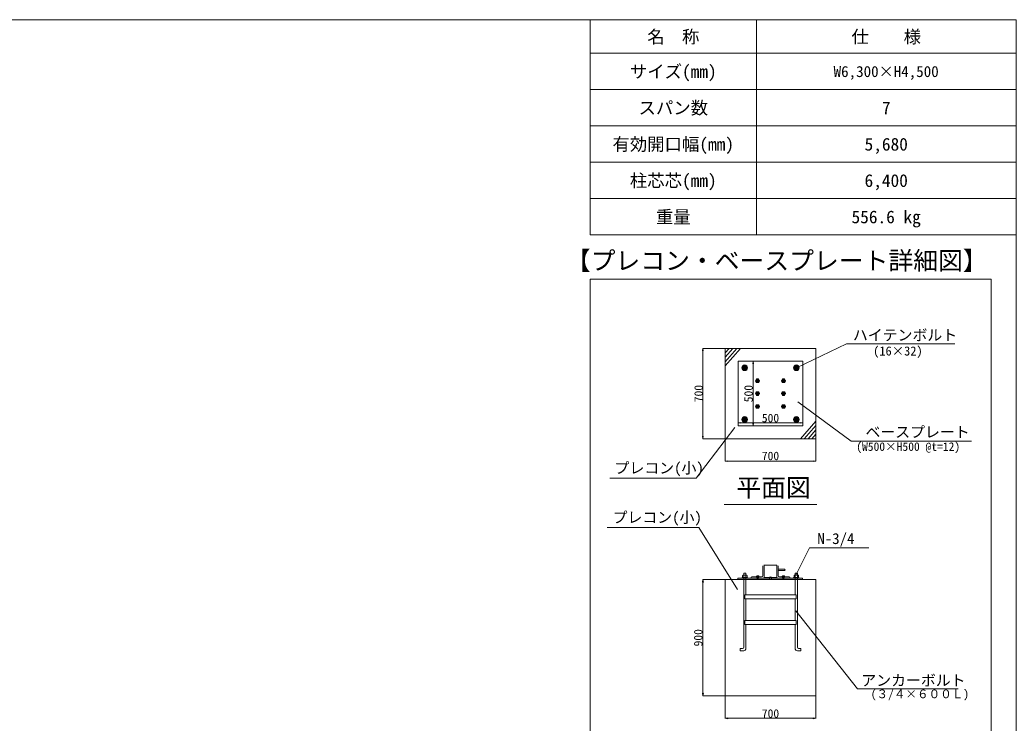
# Model space of a CAD drawing. Units: millimetres, scale not verified. Extents: x -9305 to 9305, y -6415 to 6415.
# Drawn here: x 1442 to 9305, y 863 to 6415 of the extents above; entities that cross this region are included whole.
import ezdxf
from ezdxf.enums import TextEntityAlignment as Align

# ---------------------------------------------------------------- set-up
doc = ezdxf.new("R2010")
doc.units = ezdxf.units.MM
doc.header["$LTSCALE"] = 40
doc.header["$PDMODE"] = 32
doc.header["$PDSIZE"] = 20
doc.linetypes.add('CHAIN2', pattern=[12, 9, -1, 1, -1])
doc.linetypes.add('DOUBLE_CHAIN2', pattern=[12.8, 9, -1, 0.6, -0.6, 0.6, -1])
doc.layers.add('0-7_MOJI', color=7, linetype='Continuous', lineweight=9)
doc.layers.add('0-B_図面枠', color=7, linetype='Continuous', lineweight=9)
doc.styles.add('ＭＳ ゴシック', font='')
doc.styles.get('ＭＳ ゴシック').set_extended_font_data('MS Gothic')

msp = doc.modelspace()

# ---------------------------------------------------------------- linework, layer by layer
at = {"layer": '0-7_MOJI'}
for p, q in [((5942.88, 6414.98), (9304.61, 6414.98)), ((5942.88, 6414.98), (5942.88, 4717.76)), ((7255.74, 6414.98), (7255.74, 4717.76)), ((9304.61, 6414.98), (9304.61, 4717.76)), ((5942.88, 6152.67), (9304.61, 6152.67)), ((5942.88, 5865.69), (9304.61, 5865.69)), ((5942.88, 5578.71), (9304.61, 5578.71)), ((5942.88, 5291.73), (9304.61, 5291.73)), ((5942.88, 5004.74), (9304.61, 5004.74)), ((5942.88, 4717.76), (9304.61, 4717.76))]:
    msp.add_line(p, q, dxfattribs=at)
at = {"layer": '0-B_図面枠'}
for p, q in [((7570.51, 3668.26), (7965.59, 3857.75)), ((8821.16, 3857.75), (7965.59, 3857.75)), ((7008.49, 3821.51), (6831.03, 3821.51)), ((6832.05, 3801.11), (6832.05, 3127.91)), ((7009.51, 3821.51), (7723.51, 3821.51)), ((7009.51, 3107.51), (7009.51, 3821.51)), ((7009.51, 3751.32), (7070.03, 3821.51)), ((7009.51, 3715.79), (7100.66, 3821.51)), ((7009.51, 3682.72), (7129.17, 3821.51)), ((7009.51, 3785.96), (7040.16, 3821.51)), ((7723.51, 3821.51), (7723.51, 3107.51)), ((7111.51, 3209.26), (7111.51, 3719.26)), ((7111.51, 3719.26), (7621.51, 3719.26)), ((7229.87, 3719.26), (7228.85, 3719.26)), ((7229.87, 3698.86), (7229.87, 3229.66)), ((7621.51, 3719.26), (7621.51, 3209.26)), ((7153.09, 3684.58), (7143.67, 3668.26)), ((7143.67, 3668.26), (7153.09, 3651.94)), ((7171.94, 3684.58), (7153.09, 3684.58)), ((7153.09, 3651.94), (7171.94, 3651.94)), ((7181.36, 3668.26), (7171.94, 3684.58)), ((7171.94, 3651.94), (7181.36, 3668.26)), ((7561.09, 3684.58), (7551.67, 3668.26)), ((7551.67, 3668.26), (7561.09, 3651.94)), ((7579.94, 3684.58), (7561.09, 3684.58)), ((7561.09, 3651.94), (7579.94, 3651.94)), ((7589.36, 3668.26), (7579.94, 3684.58)), ((7579.94, 3651.94), (7589.36, 3668.26)), ((7256.56, 3580.03), (7248.61, 3566.26)), ((7248.61, 3566.26), (7256.56, 3552.49)), ((7272.46, 3580.03), (7256.56, 3580.03)), ((7256.56, 3552.49), (7272.46, 3552.49)), ((7280.41, 3566.26), (7272.46, 3580.03)), ((7272.46, 3552.49), (7280.41, 3566.26)), ((7460.56, 3580.03), (7452.61, 3566.26)), ((7452.61, 3566.26), (7460.56, 3552.49)), ((7476.46, 3580.03), (7460.56, 3580.03)), ((7460.56, 3552.49), (7476.46, 3552.49)), ((7484.41, 3566.26), (7476.46, 3580.03)), ((7476.46, 3552.49), (7484.41, 3566.26)), ((7256.56, 3478.03), (7248.61, 3464.26)), ((7248.61, 3464.26), (7256.56, 3450.49)), ((7272.46, 3478.03), (7256.56, 3478.03)), ((7280.41, 3464.26), (7272.46, 3478.03)), ((7272.46, 3450.49), (7280.41, 3464.26)), ((7460.56, 3478.03), (7452.61, 3464.26)), ((7452.61, 3464.26), (7460.56, 3450.49)), ((7476.46, 3478.03), (7460.56, 3478.03)), ((7484.41, 3464.26), (7476.46, 3478.03)), ((7476.46, 3450.49), (7484.41, 3464.26)), ((7256.56, 3450.49), (7272.46, 3450.49)), ((7460.56, 3450.49), (7476.46, 3450.49)), ((7581.7, 3400.56), (8003.92, 3089.59)), ((7256.56, 3376.03), (7248.61, 3362.26)), ((7248.61, 3362.26), (7256.56, 3348.49)), ((7272.46, 3376.03), (7256.56, 3376.03)), ((7256.56, 3348.49), (7272.46, 3348.49)), ((7280.41, 3362.26), (7272.46, 3376.03)), ((7272.46, 3348.49), (7280.41, 3362.26)), ((7460.56, 3376.03), (7452.61, 3362.26)), ((7452.61, 3362.26), (7460.56, 3348.49)), ((7476.46, 3376.03), (7460.56, 3376.03)), ((7460.56, 3348.49), (7476.46, 3348.49)), ((7484.41, 3362.26), (7476.46, 3376.03)), ((7476.46, 3348.49), (7484.41, 3362.26)), ((7111.51, 3232.65), (7111.51, 3234.9)), ((7601.11, 3233.88), (7131.91, 3233.88)), ((7153.09, 3276.58), (7143.67, 3260.26)), ((7143.67, 3260.26), (7153.09, 3243.94)), ((7171.94, 3276.58), (7153.09, 3276.58)), ((7153.09, 3243.94), (7171.94, 3243.94)), ((7181.36, 3260.26), (7171.94, 3276.58)), ((7171.94, 3243.94), (7181.36, 3260.26)), ((7561.09, 3276.58), (7551.67, 3260.26)), ((7551.67, 3260.26), (7561.09, 3243.94)), ((7579.94, 3276.58), (7561.09, 3276.58)), ((7561.09, 3243.94), (7579.94, 3243.94)), ((7589.36, 3260.26), (7579.94, 3276.58)), ((7579.94, 3243.94), (7589.36, 3260.26)), ((7723.51, 3246.3), (7603.86, 3107.51)), ((7621.51, 3231.63), (7621.51, 3234.9)), ((6780.36, 2797.52), (7084.4, 3197.72)), ((7621.51, 3209.26), (7111.51, 3209.26)), ((7723.51, 3213.24), (7632.36, 3107.51)), ((7723.51, 3177.7), (7663, 3107.51)), ((7008.49, 3107.51), (6831.03, 3107.51)), ((7723.51, 3107.51), (7009.51, 3107.51)), ((7009.51, 3107.51), (7009.51, 2930.05)), ((7723.51, 3143.06), (7692.87, 3107.51)), ((7723.51, 3106.49), (7723.51, 2930.05)), ((8952.96, 3089.59), (8003.92, 3089.59)), ((7029.91, 2931.07), (7703.11, 2931.07)), ((6780.36, 2797.52), (6098.14, 2797.52)), ((6999.71, 2589.06), (7733.32, 2589.06)), ((6800.62, 2407.72), (6078.24, 2407.72)), ((6800.62, 2407.72), (7104.66, 1917.86)), ((7675.4, 2246.98), (7569.23, 2036.66)), ((7675.4, 2246.98), (8142.54, 2246.98)), ((7156.66, 2045.94), (7170.87, 2045.94)), ((7305.32, 2104.28), (7305.32, 2027.79)), ((7417.52, 2109.39), (7313.68, 2109.39)), ((7315.52, 2007.39), (7315.52, 2109.38)), ((7417.52, 2007.39), (7417.52, 2109.38)), ((7427.71, 2104.28), (7427.71, 2027.79)), ((7476.66, 2078.78), (7427.71, 2078.78)), ((7476.66, 2068.58), (7427.71, 2068.58)), ((7560.57, 1875.45), (7560.57, 2044.92)), ((7561.59, 2045.94), (7577.82, 2045.94)), ((7578.84, 2044.92), (7578.84, 1461.38)), ((7008.49, 1995.53), (6832.06, 1995.53)), ((6833.08, 1975.13), (6833.08, 1097.93)), ((7009.51, 1995.53), (7723.51, 1995.2)), ((7009.51, 1995.53), (7009.51, 1077.53)), ((7618.91, 2007.38), (7108.95, 2007.38)), ((7108.96, 2007.84), (7108.96, 1995.66)), ((7146.52, 2027.62), (7146.52, 2011.39)), ((7178.99, 2029.66), (7148.54, 2029.66)), ((7154.63, 1461.38), (7154.63, 2043.91)), ((7172.9, 2043.91), (7172.9, 1875.45)), ((7181.02, 2011.39), (7181.02, 2027.62)), ((7213.53, 2012.49), (7213.53, 2007.39)), ((7519.5, 2007.39), (7213.53, 2007.39)), ((7295.12, 2017.59), (7218.63, 2017.59)), ((7257.13, 2023.7), (7257.13, 2019.64)), ((7271.34, 2025.72), (7259.16, 2025.72)), ((7261.19, 2025.72), (7261.19, 2019.64)), ((7269.31, 2025.72), (7269.31, 2019.64)), ((7273.37, 2019.64), (7273.37, 2023.7)), ((7437.91, 2017.59), (7514.4, 2017.59)), ((7460.1, 2023.7), (7460.1, 2019.64)), ((7474.31, 2025.72), (7462.13, 2025.72)), ((7464.16, 2025.72), (7464.16, 2019.64)), ((7472.28, 2025.72), (7472.28, 2019.64)), ((7476.34, 2019.64), (7476.34, 2023.7)), ((7519.5, 2012.49), (7519.5, 2007.39)), ((7552.45, 2027.62), (7552.45, 2011.39)), ((7584.92, 2029.66), (7554.48, 2029.66)), ((7586.96, 2011.39), (7586.96, 2027.62)), ((7618.42, 2007.84), (7618.42, 1995.66)), ((7172.9, 1842.98), (7172.9, 1672.48)), ((7560.57, 1672.48), (7560.57, 1842.98)), ((7567.06, 1748.2), (8054.03, 1132.44)), ((7172.9, 1640.01), (7172.9, 1452.24)), ((7560.57, 1452.24), (7560.57, 1640.01)), ((7154.63, 1433.98), (7127.23, 1433.98)), ((7578.84, 1433.98), (7606.24, 1433.98)), ((8848.72, 1132.44), (8054.03, 1132.44)), ((7008.49, 1077.53), (6832.06, 1077.53)), ((7009.51, 1077.22), (7009.51, 899.76)), ((7723.51, 1076.2), (7723.51, 899.76)), ((7029.91, 900.78), (7703.11, 900.78))]:
    msp.add_line(p, q, dxfattribs=at)
at = {"layer": '0-B_図面枠', "color": 134}
for p, q in [((6828.65, 3801.11), (6832.05, 3821.51)), ((6828.65, 3801.11), (6835.45, 3801.11)), ((6832.05, 3821.51), (6835.45, 3801.11)), ((7226.47, 3698.86), (7229.87, 3719.26)), ((7226.47, 3698.86), (7233.27, 3698.86)), ((7229.87, 3719.26), (7233.27, 3698.86)), ((7131.91, 3237.28), (7111.51, 3233.88)), ((7111.51, 3233.88), (7131.91, 3230.48)), ((7131.91, 3237.28), (7131.91, 3230.48)), ((7226.47, 3229.66), (7229.87, 3209.26)), ((7226.47, 3229.66), (7233.27, 3229.66)), ((7229.87, 3209.26), (7233.27, 3229.66)), ((7601.11, 3237.28), (7621.51, 3233.88)), ((7601.11, 3237.28), (7601.11, 3230.48)), ((7621.51, 3233.88), (7601.11, 3230.48)), ((6828.65, 3127.91), (6832.05, 3107.51)), ((6828.65, 3127.91), (6835.45, 3127.91)), ((6832.05, 3107.51), (6835.45, 3127.91)), ((7029.91, 2934.47), (7009.51, 2931.07)), ((7009.51, 2931.07), (7029.91, 2927.67)), ((7029.91, 2934.47), (7029.91, 2927.67)), ((7703.11, 2934.47), (7723.51, 2931.07)), ((7703.11, 2934.47), (7703.11, 2927.67)), ((7723.51, 2931.07), (7703.11, 2927.67)), ((6829.68, 1975.13), (6833.08, 1995.53)), ((6829.68, 1975.13), (6836.48, 1975.13)), ((6833.08, 1995.53), (6836.48, 1975.13)), ((6829.68, 1097.93), (6833.08, 1077.53)), ((6829.68, 1097.93), (6836.48, 1097.93)), ((6833.08, 1077.53), (6836.48, 1097.93)), ((7029.91, 904.18), (7009.51, 900.78)), ((7009.51, 900.78), (7029.91, 897.38)), ((7029.91, 904.18), (7029.91, 897.38)), ((7703.11, 904.18), (7723.51, 900.78)), ((7703.11, 904.18), (7703.11, 897.38)), ((7723.51, 900.78), (7703.11, 897.38))]:
    msp.add_line(p, q, dxfattribs=at)
at = {"layer": '0-B_図面枠', "linetype": 'CHAIN2'}
for p, q in [((7138.03, 3668.26), (7186.99, 3668.26)), ((7162.51, 3692.74), (7162.51, 3643.78)), ((7546.03, 3668.26), (7594.99, 3668.26)), ((7570.51, 3692.74), (7570.51, 3643.78)), ((7246.61, 3566.26), (7282.42, 3566.26)), ((7264.51, 3582.78), (7264.51, 3549.74)), ((7450.61, 3566.26), (7486.42, 3566.26)), ((7468.51, 3582.78), (7468.51, 3549.74)), ((7246.61, 3464.26), (7282.42, 3464.26)), ((7264.51, 3480.78), (7264.51, 3447.74)), ((7450.61, 3464.26), (7486.42, 3464.26)), ((7468.51, 3480.78), (7468.51, 3447.74)), ((7246.61, 3362.26), (7282.42, 3362.26)), ((7264.51, 3378.78), (7264.51, 3345.74)), ((7450.61, 3362.26), (7486.42, 3362.26)), ((7468.51, 3378.78), (7468.51, 3345.74)), ((7138.03, 3260.26), (7186.99, 3260.26)), ((7162.51, 3284.74), (7162.51, 3235.78)), ((7546.03, 3260.26), (7594.99, 3260.26)), ((7570.51, 3284.74), (7570.51, 3235.78))]:
    msp.add_line(p, q, dxfattribs=at)
at = {"layer": '0-B_図面枠', "linetype": 'DOUBLE_CHAIN2'}
for p, q in [((7259.16, 2017.61), (7259.16, 2007.46)), ((7261.19, 2017.61), (7269.31, 2017.61)), ((7261.19, 2015.58), (7269.31, 2017.61)), ((7261.19, 2013.55), (7269.31, 2015.58)), ((7261.19, 2011.52), (7269.31, 2013.55)), ((7261.19, 2009.49), (7269.31, 2011.52)), ((7261.19, 2007.46), (7269.31, 2009.49)), ((7261.19, 2005.43), (7269.31, 2007.46)), ((7261.19, 2003.4), (7269.31, 2005.43)), ((7261.19, 2001.37), (7269.31, 2003.4)), ((7261.19, 1999.34), (7269.31, 2001.37)), ((7261.19, 1997.31), (7269.31, 1999.34)), ((7261.19, 1995.28), (7269.31, 1997.31)), ((7271.34, 2017.61), (7271.34, 2007.46)), ((7315.52, 2011.98), (7417.51, 2011.98)), ((7462.13, 2017.61), (7462.13, 2007.46)), ((7464.16, 2017.61), (7472.28, 2017.61)), ((7464.16, 2015.58), (7472.28, 2017.61)), ((7464.16, 2013.55), (7472.28, 2015.58)), ((7464.16, 2011.52), (7472.28, 2013.55)), ((7464.16, 2009.49), (7472.28, 2011.52)), ((7464.16, 2007.46), (7472.28, 2009.49)), ((7464.16, 2005.43), (7472.28, 2007.46)), ((7464.16, 2003.4), (7472.28, 2005.43)), ((7464.16, 2001.37), (7472.28, 2003.4)), ((7464.16, 1999.34), (7472.28, 2001.37)), ((7464.16, 1997.31), (7472.28, 1999.34)), ((7464.16, 1995.28), (7472.28, 1997.31)), ((7474.31, 2017.61), (7474.31, 2007.46))]:
    msp.add_line(p, q, dxfattribs=at)
at = {"layer": '0-B_図面枠'}
for points in [[(-9304.61, -6414.98), (9304.61, -6414.98), (9304.61, 6414.98), (-9304.61, 6414.98)], [(7009.51, 1077.53), (7723.51, 1077.53), (7723.51, 1995.2)], [(7127.23, 1433.98), (7127.23, 1452.24), (7145.5, 1452.24)], [(7606.24, 1433.98), (7606.24, 1452.24), (7587.97, 1452.24)]]:
    msp.add_lwpolyline(points, dxfattribs=at)
for points in [[(5942.88, 4367.32), (9106.91, 4367.32), (9106.91, 181.97), (5942.88, 181.97)], [(7142.46, 2011.39), (7185.08, 2011.39), (7185.08, 2007.33), (7142.46, 2007.33)], [(7253.07, 2017.61), (7277.43, 2017.61), (7277.43, 2019.64), (7253.07, 2019.64)], [(7456.04, 2017.61), (7480.4, 2017.61), (7480.4, 2019.64), (7456.04, 2019.64)], [(7548.39, 2011.39), (7591.01, 2011.39), (7591.01, 2007.33), (7548.39, 2007.33)], [(7163.77, 1842.98), (7569.7, 1842.98), (7569.7, 1875.45), (7163.77, 1875.45)], [(7163.77, 1640.01), (7569.7, 1640.01), (7569.7, 1672.48), (7163.77, 1672.48)]]:
    msp.add_lwpolyline(points, close=True, dxfattribs=at)
at = {"layer": '0-B_図面枠', "linetype": 'DOUBLE_CHAIN2'}
for points in [[(7269.31, 2019.64), (7269.31, 1995.28), (7261.19, 1995.28), (7261.19, 2019.64)], [(7472.28, 2019.64), (7472.28, 1995.28), (7464.16, 1995.28), (7464.16, 2019.64)]]:
    msp.add_lwpolyline(points, dxfattribs=at)
at = {"layer": '0-B_図面枠'}
for centre, radius in [((7162.51, 3668.26), 22.44), ((7162.51, 3668.26), 16.32), ((7162.51, 3668.26), 13.26), ((7162.51, 3668.26), 11.22), ((7162.51, 3668.26), 9.84), ((7570.51, 3668.26), 22.44), ((7570.51, 3668.26), 16.32), ((7570.51, 3668.26), 13.26), ((7570.51, 3668.26), 11.22), ((7570.51, 3668.26), 9.84), ((7264.51, 3566.26), 13.77), ((7468.51, 3566.26), 13.77), ((7264.51, 3464.26), 13.77), ((7468.51, 3464.26), 13.77), ((7264.51, 3362.26), 13.77), ((7468.51, 3362.26), 13.77), ((7162.51, 3260.26), 22.44), ((7162.51, 3260.26), 16.32), ((7162.51, 3260.26), 13.26), ((7162.51, 3260.26), 11.22), ((7162.51, 3260.26), 9.84), ((7570.51, 3260.26), 22.44), ((7570.51, 3260.26), 16.32), ((7570.51, 3260.26), 13.26), ((7570.51, 3260.26), 11.22), ((7570.51, 3260.26), 9.84)]:
    msp.add_circle(centre, radius, dxfattribs=at)
for centre, radius, start, end in [((7156.66, 2043.91), 2.03, 90, 180), ((7170.87, 2043.91), 2.03, 0, 90), ((7476.66, 2073.68), 5.1, 270, 90), ((7561.59, 2044.92), 1.02, 90, 180), ((7577.82, 2044.92), 1.02, 0, 90), ((7148.54, 2027.62), 2.03, 90, 180), ((7178.99, 2027.62), 2.03, 0, 90), ((7218.63, 2012.49), 5.1, 90, 180), ((7259.16, 2023.7), 2.03, 90, 180), ((7271.34, 2023.7), 2.03, 0, 90), ((7295.12, 2027.79), 10.2, 270, 0), ((7437.91, 2027.79), 10.2, 180, 270), ((7462.13, 2023.7), 2.03, 90, 180), ((7474.31, 2023.7), 2.03, 0, 90), ((7514.4, 2012.49), 5.1, 0, 90), ((7554.48, 2027.62), 2.03, 90, 180), ((7584.92, 2027.62), 2.03, 0, 90), ((7145.5, 1461.38), 9.13, 270, 0), ((7154.63, 1452.24), 18.27, 270, 0), ((7578.84, 1452.24), 18.27, 180, 270), ((7587.97, 1461.38), 9.13, 180, 270)]:
    msp.add_arc(centre, radius, start, end, dxfattribs=at)
at = {"layer": '0-B_図面枠', "linetype": 'DOUBLE_CHAIN2'}
for centre in [(7259.16, 2023.7), (7462.13, 2023.7)]:
    msp.add_arc(centre, 2.03, 90, 180, dxfattribs=at)
at = {"layer": '0-B_図面枠'}
for p in [(7162.51, 3668.26), (7570.51, 3668.26), (7264.51, 3566.26), (7468.51, 3566.26), (7264.51, 3464.26), (7468.51, 3464.26), (7264.51, 3362.26), (7468.51, 3362.26), (7162.51, 3260.26), (7570.51, 3260.26), (7366.52, 2007.39)]:
    msp.add_point(p, dxfattribs=at)

# ---------------------------------------------------------------- texts
at = {"layer": '0-7_MOJI', "style": 'ＭＳ ゴシック'}
for s, height, p in [('名\u3000称', 100.5, (6393.6, 6201.54)), ('仕\u3000\u3000様', 100.5, (8005.9, 6201.54)), ('サイズ(mm)', 100.5, (6256.46, 5926.9)), ('W6,300×H4,500', 87.12, (7864.26, 5937.88)), ('スパン数', 100.5, (6325.03, 5639.92)), ('7', 100.5, (8245.89, 5639.92)), ('有効開口幅(mm)', 100.5, (6119.32, 5352.94)), ('5,680', 100.5, (8108.75, 5352.94)), ('柱芯芯(mm)', 100.5, (6256.46, 5065.95)), ('6,400', 100.5, (8108.75, 5065.95)), ('重量', 100.5, (6462.17, 4778.97)), ('556.6 kg', 100.5, (8005.9, 4778.97))]:
    msp.add_text(s, height=height, dxfattribs=at).set_placement(p, align=Align.BOTTOM_LEFT)
at = {"layer": '0-B_図面枠', "style": 'ＭＳ ゴシック'}
for s, height, p in [('【プレコン・ベースプレート詳細図】', 143.6, (5750.68, 4399.21)), ('ハイテンボルト', 86.15, (8016.88, 3857.4)), ('(16×32)', 71.79, (8176.68, 3743.54)), ('500', 67, (7297.97, 3217.8)), ('ベースプレート', 86.15, (8115.99, 3092.29)), ('(W500×H500 @t=12)', 67, (8042.98, 2992.22)), ('700', 67, (7297.97, 2918.95)), ('プレコン(小)', 86.15, (6135.26, 2808.25)), ('平面図', 143.6, (7096.43, 2606.64)), ('プレコン(小)', 86.15, (6119.84, 2418.45)), ('N-3/4', 86.15, (7735.98, 2250.53)), ('アンカーボルト', 86.15, (8083.08, 1131.12)), ('(３/４×６００Ｌ)', 67, (8157.48, 1038.96)), ('700', 67, (7297.97, 884.7))]:
    msp.add_text(s, height=height, dxfattribs=at).set_placement(p, align=Align.BOTTOM_LEFT)
for s, p in [('700', (6852.08, 3395.97)), ('500', (7245.95, 3395.72)), ('900', (6849.15, 1467.98))]:
    msp.add_text(s, height=67, rotation=90, dxfattribs=at).set_placement(p, align=Align.BOTTOM_LEFT)

doc.saveas('drawing.dxf')
